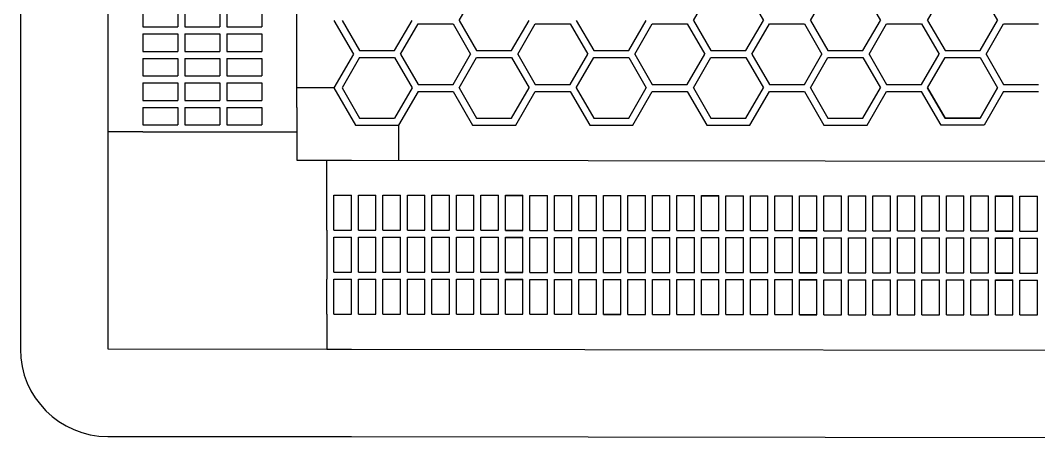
# Model space of a CAD drawing. Header units: millimetres. Extents: x 426 to 1302, y -791 to 304.
# Drawn here: x 426 to 1008, y -791 to -552 of the extents above; entities that cross this region are included whole.
import ezdxf

# ---------------------------------------------------------------- set-up
doc = ezdxf.new("R2010")
doc.units = ezdxf.units.MM
doc.layers.get('0').update_dxf_attribs({"linetype": 'CONTINUOUS', "lineweight": 25, "true_color": 0x000000})

msp = doc.modelspace()

# ---------------------------------------------------------------- linework, layer by layer
for p, q in [((427.6, 254.48), (426.44, -602.19)), ((477.6, 254.6), (476.44, -602.26)), ((584.44, -602.26), (585.45, 146.41)), ((677.22, -552.47), (687.22, -535.15)), ((677.22, -552.47), (687.22, -535.15)), ((677.22, -552.47), (687.22, -535.15)), ((811.08, -552.47), (821.08, -535.15)), ((811.08, -552.47), (821.08, -535.15)), ((811.08, -552.47), (821.08, -535.15)), ((841.08, -535.15), (851.08, -552.47)), ((841.08, -535.15), (851.08, -552.47)), ((841.08, -535.15), (851.08, -552.47)), ((878.01, -552.47), (888.01, -535.15)), ((878.01, -552.47), (888.01, -535.15)), ((878.01, -552.47), (888.01, -535.15)), ((878.01, -552.47), (888.01, -535.15)), ((878.01, -552.47), (888.01, -535.15)), ((878.01, -552.47), (888.01, -535.15)), ((908.01, -535.15), (918.01, -552.47)), ((908.01, -535.15), (918.01, -552.47)), ((908.01, -535.15), (918.01, -552.47)), ((908.01, -535.15), (918.01, -552.47)), ((908.01, -535.15), (918.01, -552.47)), ((908.01, -535.15), (918.01, -552.47)), ((944.93, -552.47), (954.93, -535.15)), ((944.93, -552.47), (954.93, -535.15)), ((944.93, -552.47), (954.93, -535.15)), ((974.93, -535.15), (984.93, -552.47)), ((974.93, -535.15), (984.93, -552.47)), ((974.93, -535.15), (984.93, -552.47)), ((496.52, -546.26), (496.52, -556.26)), ((496.52, -546.26), (496.52, -556.26)), ((516.52, -546.26), (516.52, -556.26)), ((516.52, -546.26), (516.52, -556.26)), ((520.52, -546.26), (520.52, -556.26)), ((520.52, -546.26), (520.52, -556.26)), ((540.52, -546.26), (540.52, -556.26)), ((540.52, -546.26), (540.52, -556.26)), ((544.52, -546.26), (544.52, -556.26)), ((544.52, -546.26), (544.52, -556.26)), ((564.52, -546.26), (564.52, -556.26)), ((564.52, -546.26), (564.52, -556.26)), ((605.67, -552.47), (616.83, -571.79)), ((605.67, -552.47), (616.83, -571.79)), ((605.67, -552.47), (616.83, -571.79)), ((610.29, -552.47), (620.29, -569.79)), ((610.29, -552.47), (620.29, -569.79)), ((610.29, -552.47), (620.29, -569.79)), ((640.29, -569.79), (650.29, -552.47)), ((640.29, -569.79), (650.29, -552.47)), ((640.29, -569.79), (650.29, -552.47)), ((677.22, -552.47), (687.22, -569.79)), ((677.22, -552.47), (687.22, -569.79)), ((677.22, -552.47), (687.22, -569.79)), ((707.22, -569.79), (717.22, -552.47)), ((707.22, -569.79), (717.22, -552.47)), ((707.22, -569.79), (717.22, -552.47)), ((744.15, -552.47), (754.15, -569.79)), ((744.15, -552.47), (754.15, -569.79)), ((744.15, -552.47), (754.15, -569.79)), ((774.15, -569.79), (784.15, -552.47)), ((774.15, -569.79), (784.15, -552.47)), ((774.15, -569.79), (784.15, -552.47)), ((811.08, -552.47), (821.08, -569.79)), ((811.08, -552.47), (821.08, -569.79)), ((811.08, -552.47), (821.08, -569.79)), ((841.08, -569.79), (851.08, -552.47)), ((841.08, -569.79), (851.08, -552.47)), ((841.08, -569.79), (851.08, -552.47)), ((878.01, -552.47), (888.01, -569.79)), ((878.01, -552.47), (888.01, -569.79)), ((878.01, -552.47), (888.01, -569.79)), ((878.01, -552.47), (888.01, -569.79)), ((878.01, -552.47), (888.01, -569.79)), ((878.01, -552.47), (888.01, -569.79)), ((878.01, -552.47), (888.01, -569.79)), ((878.01, -552.47), (888.01, -569.79)), ((878.01, -552.47), (888.01, -569.79)), ((908.01, -569.79), (918.01, -552.47)), ((908.01, -569.79), (918.01, -552.47)), ((908.01, -569.79), (918.01, -552.47)), ((908.01, -569.79), (918.01, -552.47)), ((908.01, -569.79), (918.01, -552.47)), ((908.01, -569.79), (918.01, -552.47)), ((908.01, -569.79), (918.01, -552.47)), ((908.01, -569.79), (918.01, -552.47)), ((908.01, -569.79), (918.01, -552.47)), ((944.93, -552.47), (954.93, -569.79)), ((944.93, -552.47), (954.93, -569.79)), ((944.93, -552.47), (954.93, -569.79)), ((974.93, -569.79), (984.93, -552.47)), ((974.93, -569.79), (984.93, -552.47)), ((974.93, -569.79), (984.93, -552.47)), ((496.52, -556.26), (516.52, -556.26)), ((496.52, -556.26), (516.52, -556.26)), ((520.52, -556.26), (540.52, -556.26)), ((520.52, -556.26), (540.52, -556.26)), ((544.52, -556.26), (564.52, -556.26)), ((544.52, -556.26), (564.52, -556.26)), ((643.76, -571.79), (653.76, -554.47)), ((643.76, -571.79), (653.76, -554.47)), ((643.76, -571.79), (653.76, -554.47)), ((653.76, -554.47), (673.76, -554.47)), ((653.76, -554.47), (673.76, -554.47)), ((653.76, -554.47), (673.76, -554.47)), ((673.76, -554.47), (683.76, -571.79)), ((673.76, -554.47), (683.76, -571.79)), ((673.76, -554.47), (683.76, -571.79)), ((710.68, -571.79), (720.68, -554.47)), ((710.68, -571.79), (720.68, -554.47)), ((710.68, -571.79), (720.68, -554.47)), ((720.68, -554.47), (740.68, -554.47)), ((720.68, -554.47), (740.68, -554.47)), ((720.68, -554.47), (740.68, -554.47)), ((740.68, -554.47), (750.68, -571.79)), ((740.68, -554.47), (750.68, -571.79)), ((740.68, -554.47), (750.68, -571.79)), ((777.61, -571.79), (787.61, -554.47)), ((777.61, -571.79), (787.61, -554.47)), ((777.61, -571.79), (787.61, -554.47)), ((787.61, -554.47), (807.61, -554.47)), ((787.61, -554.47), (807.61, -554.47)), ((787.61, -554.47), (807.61, -554.47)), ((807.61, -554.47), (817.61, -571.79)), ((807.61, -554.47), (817.61, -571.79)), ((807.61, -554.47), (817.61, -571.79)), ((844.54, -571.79), (854.54, -554.47)), ((844.54, -571.79), (854.54, -554.47)), ((844.54, -571.79), (854.54, -554.47)), ((854.54, -554.47), (874.54, -554.47)), ((854.54, -554.47), (874.54, -554.47)), ((854.54, -554.47), (874.54, -554.47)), ((874.54, -554.47), (884.54, -571.79)), ((874.54, -554.47), (884.54, -571.79)), ((874.54, -554.47), (884.54, -571.79)), ((911.47, -571.79), (921.47, -554.47)), ((911.47, -571.79), (921.47, -554.47)), ((911.47, -571.79), (921.47, -554.47)), ((911.47, -571.79), (921.47, -554.47)), ((911.47, -571.79), (921.47, -554.47)), ((911.47, -571.79), (921.47, -554.47)), ((921.47, -554.47), (941.47, -554.47)), ((921.47, -554.47), (941.47, -554.47)), ((921.47, -554.47), (941.47, -554.47)), ((921.47, -554.47), (941.47, -554.47)), ((921.47, -554.47), (941.47, -554.47)), ((921.47, -554.47), (941.47, -554.47)), ((941.47, -554.47), (951.47, -571.79)), ((941.47, -554.47), (951.47, -571.79)), ((941.47, -554.47), (951.47, -571.79)), ((941.47, -554.47), (951.47, -571.79)), ((941.47, -554.47), (951.47, -571.79)), ((941.47, -554.47), (951.47, -571.79)), ((978.4, -571.79), (988.4, -554.47)), ((978.4, -571.79), (988.4, -554.47)), ((978.4, -571.79), (988.4, -554.47)), ((988.4, -554.47), (1008.4, -554.47)), ((988.4, -554.47), (1008.4, -554.47)), ((988.4, -554.47), (1008.4, -554.47)), ((496.52, -560.26), (496.52, -570.26)), ((496.52, -560.26), (516.52, -560.26)), ((516.52, -560.26), (516.52, -570.26)), ((520.52, -560.26), (540.52, -560.26)), ((520.52, -560.26), (520.52, -570.26)), ((540.52, -560.26), (540.52, -570.26)), ((544.52, -560.26), (544.52, -570.26)), ((544.52, -560.26), (564.52, -560.26)), ((564.52, -560.26), (564.52, -570.26)), ((496.52, -570.26), (516.52, -570.26)), ((520.52, -570.26), (540.52, -570.26)), ((544.52, -570.26), (564.52, -570.26)), ((620.29, -569.79), (640.29, -569.79)), ((620.29, -569.79), (640.29, -569.79)), ((620.29, -569.79), (640.29, -569.79)), ((687.22, -569.79), (707.22, -569.79)), ((687.22, -569.79), (707.22, -569.79)), ((687.22, -569.79), (707.22, -569.79)), ((754.15, -569.79), (774.15, -569.79)), ((754.15, -569.79), (774.15, -569.79)), ((754.15, -569.79), (774.15, -569.79)), ((821.08, -569.79), (841.08, -569.79)), ((821.08, -569.79), (841.08, -569.79)), ((821.08, -569.79), (841.08, -569.79)), ((888.01, -569.79), (908.01, -569.79)), ((888.01, -569.79), (908.01, -569.79)), ((888.01, -569.79), (908.01, -569.79)), ((888.01, -569.79), (908.01, -569.79)), ((888.01, -569.79), (908.01, -569.79)), ((888.01, -569.79), (908.01, -569.79)), ((888.01, -569.79), (908.01, -569.79)), ((888.01, -569.79), (908.01, -569.79)), ((888.01, -569.79), (908.01, -569.79)), ((954.93, -569.79), (974.93, -569.79)), ((954.93, -569.79), (974.93, -569.79)), ((954.93, -569.79), (974.93, -569.79)), ((954.93, -569.79), (974.93, -569.79)), ((954.93, -569.79), (974.93, -569.79)), ((954.93, -569.79), (974.93, -569.79)), ((954.93, -569.79), (974.93, -569.79)), ((954.93, -569.79), (974.93, -569.79)), ((954.93, -569.79), (974.93, -569.79)), ((496.44, -574.26), (516.44, -574.26)), ((496.44, -574.26), (496.44, -584.26)), ((496.52, -574.26), (516.52, -574.26)), ((496.52, -574.26), (496.52, -584.26)), ((516.44, -574.26), (516.44, -584.26)), ((516.52, -574.26), (516.52, -584.26)), ((520.44, -574.26), (540.44, -574.26)), ((520.44, -574.26), (520.44, -584.26)), ((520.52, -574.26), (540.52, -574.26)), ((520.52, -574.26), (520.52, -584.26)), ((540.44, -574.26), (540.44, -584.26)), ((540.52, -574.26), (540.52, -584.26)), ((544.44, -574.26), (564.44, -574.26)), ((544.44, -574.26), (544.44, -584.26)), ((544.52, -574.26), (564.52, -574.26)), ((544.52, -574.26), (544.52, -584.26)), ((564.44, -574.26), (564.44, -584.26)), ((564.52, -574.26), (564.52, -584.26)), ((616.83, -571.79), (605.67, -591.11)), ((616.83, -571.79), (605.67, -591.11)), ((616.83, -571.79), (605.67, -591.11)), ((620.29, -573.79), (610.29, -591.11)), ((620.29, -573.79), (610.29, -591.11)), ((620.29, -573.79), (610.29, -591.11)), ((620.29, -573.79), (640.29, -573.79)), ((620.29, -573.79), (640.29, -573.79)), ((620.29, -573.79), (640.29, -573.79)), ((640.29, -573.79), (650.29, -591.11)), ((640.29, -573.79), (650.29, -591.11)), ((640.29, -573.79), (650.29, -591.11)), ((643.76, -571.79), (653.76, -589.11)), ((643.76, -571.79), (653.76, -589.11)), ((643.76, -571.79), (653.76, -589.11)), ((673.76, -589.11), (683.76, -571.79)), ((673.76, -589.11), (683.76, -571.79)), ((673.76, -589.11), (683.76, -571.79)), ((677.22, -591.11), (687.22, -573.79)), ((677.22, -591.11), (687.22, -573.79)), ((677.22, -591.11), (687.22, -573.79)), ((687.22, -573.79), (707.22, -573.79)), ((687.22, -573.79), (707.22, -573.79)), ((687.22, -573.79), (707.22, -573.79)), ((707.22, -573.79), (717.22, -591.11)), ((707.22, -573.79), (717.22, -591.11)), ((707.22, -573.79), (717.22, -591.11)), ((710.68, -571.79), (720.68, -589.11)), ((710.68, -571.79), (720.68, -589.11)), ((710.68, -571.79), (720.68, -589.11)), ((740.68, -589.11), (750.68, -571.79)), ((740.68, -589.11), (750.68, -571.79)), ((740.68, -589.11), (750.68, -571.79)), ((744.15, -591.11), (754.15, -573.79)), ((744.15, -591.11), (754.15, -573.79)), ((744.15, -591.11), (754.15, -573.79)), ((754.15, -573.79), (774.15, -573.79)), ((754.15, -573.79), (774.15, -573.79)), ((754.15, -573.79), (774.15, -573.79)), ((774.15, -573.79), (784.15, -591.11)), ((774.15, -573.79), (784.15, -591.11)), ((774.15, -573.79), (784.15, -591.11)), ((777.61, -571.79), (787.61, -589.11)), ((777.61, -571.79), (787.61, -589.11)), ((777.61, -571.79), (787.61, -589.11)), ((807.61, -589.11), (817.61, -571.79)), ((807.61, -589.11), (817.61, -571.79)), ((807.61, -589.11), (817.61, -571.79)), ((811.08, -591.11), (821.08, -573.79)), ((811.08, -591.11), (821.08, -573.79)), ((811.08, -591.11), (821.08, -573.79)), ((821.08, -573.79), (841.08, -573.79)), ((821.08, -573.79), (841.08, -573.79)), ((821.08, -573.79), (841.08, -573.79)), ((841.08, -573.79), (851.08, -591.11)), ((841.08, -573.79), (851.08, -591.11)), ((841.08, -573.79), (851.08, -591.11)), ((844.54, -571.79), (854.54, -589.11)), ((844.54, -571.79), (854.54, -589.11)), ((844.54, -571.79), (854.54, -589.11)), ((874.54, -589.11), (884.54, -571.79)), ((874.54, -589.11), (884.54, -571.79)), ((874.54, -589.11), (884.54, -571.79)), ((878.01, -591.11), (888.01, -573.79)), ((878.01, -591.11), (888.01, -573.79)), ((878.01, -591.11), (888.01, -573.79)), ((878.01, -591.11), (888.01, -573.79)), ((878.01, -591.11), (888.01, -573.79)), ((878.01, -591.11), (888.01, -573.79)), ((888.01, -573.79), (908.01, -573.79)), ((888.01, -573.79), (908.01, -573.79)), ((888.01, -573.79), (908.01, -573.79)), ((888.01, -573.79), (908.01, -573.79)), ((888.01, -573.79), (908.01, -573.79)), ((888.01, -573.79), (908.01, -573.79)), ((908.01, -573.79), (918.01, -591.11)), ((908.01, -573.79), (918.01, -591.11)), ((908.01, -573.79), (918.01, -591.11)), ((908.01, -573.79), (918.01, -591.11)), ((908.01, -573.79), (918.01, -591.11)), ((908.01, -573.79), (918.01, -591.11)), ((911.47, -571.79), (921.47, -589.11)), ((911.47, -571.79), (921.47, -589.11)), ((911.47, -571.79), (921.47, -589.11)), ((911.47, -571.79), (921.47, -589.11)), ((911.47, -571.79), (921.47, -589.11)), ((911.47, -571.79), (921.47, -589.11)), ((941.47, -589.11), (951.47, -571.79)), ((941.47, -589.11), (951.47, -571.79)), ((941.47, -589.11), (951.47, -571.79)), ((941.47, -589.11), (951.47, -571.79)), ((941.47, -589.11), (951.47, -571.79)), ((941.47, -589.11), (951.47, -571.79)), ((944.93, -591.11), (954.93, -573.79)), ((944.93, -591.11), (954.93, -573.79)), ((944.93, -591.11), (954.93, -573.79)), ((954.93, -573.79), (974.93, -573.79)), ((954.93, -573.79), (974.93, -573.79)), ((954.93, -573.79), (974.93, -573.79)), ((954.93, -573.79), (974.93, -573.79)), ((954.93, -573.79), (974.93, -573.79)), ((954.93, -573.79), (974.93, -573.79)), ((974.93, -573.79), (984.93, -591.11)), ((974.93, -573.79), (984.93, -591.11)), ((974.93, -573.79), (984.93, -591.11)), ((978.4, -571.79), (988.4, -589.11)), ((978.4, -571.79), (988.4, -589.11)), ((978.4, -571.79), (988.4, -589.11)), ((496.44, -584.26), (516.44, -584.26)), ((496.52, -584.26), (516.52, -584.26)), ((520.44, -584.26), (540.44, -584.26)), ((520.52, -584.26), (540.52, -584.26)), ((544.44, -584.26), (564.44, -584.26)), ((544.52, -584.26), (564.52, -584.26)), ((496.44, -588.26), (496.44, -598.26)), ((496.44, -588.26), (516.44, -588.26)), ((516.44, -588.26), (516.44, -598.26)), ((520.44, -588.26), (540.44, -588.26)), ((520.44, -588.26), (520.44, -598.26)), ((540.44, -588.26), (540.44, -598.26)), ((544.44, -588.26), (544.44, -598.26)), ((544.44, -588.26), (564.44, -588.26)), ((564.44, -588.26), (564.44, -598.26)), ((605.67, -591.11), (584.46, -591.11)), ((605.67, -591.11), (617.98, -612.44)), ((605.67, -591.11), (617.98, -612.44)), ((605.67, -591.11), (617.98, -612.44)), ((610.29, -591.11), (620.29, -608.44)), ((610.29, -591.11), (620.29, -608.44)), ((610.29, -591.11), (620.29, -608.44)), ((650.29, -591.11), (640.29, -608.44)), ((650.29, -591.11), (640.29, -608.44)), ((650.29, -591.11), (640.29, -608.44)), ((653.76, -593.11), (642.6, -612.44)), ((653.76, -593.11), (642.6, -612.44)), ((653.76, -593.11), (642.6, -612.44)), ((653.76, -589.11), (673.76, -589.11)), ((653.76, -589.11), (673.76, -589.11)), ((653.76, -589.11), (673.76, -589.11)), ((653.76, -593.11), (673.76, -593.11)), ((653.76, -593.11), (673.76, -593.11)), ((653.76, -593.11), (673.76, -593.11)), ((673.76, -593.11), (684.91, -612.44)), ((673.76, -593.11), (684.91, -612.44)), ((673.76, -593.11), (684.91, -612.44)), ((677.22, -591.11), (687.22, -608.44)), ((677.22, -591.11), (687.22, -608.44)), ((677.22, -591.11), (687.22, -608.44)), ((707.22, -608.44), (717.22, -591.11)), ((707.22, -608.44), (717.22, -591.11)), ((707.22, -608.44), (717.22, -591.11)), ((709.53, -612.44), (720.68, -593.11)), ((709.53, -612.44), (720.68, -593.11)), ((709.53, -612.44), (720.68, -593.11)), ((720.68, -589.11), (740.68, -589.11)), ((720.68, -589.11), (740.68, -589.11)), ((720.68, -589.11), (740.68, -589.11)), ((720.68, -593.11), (740.68, -593.11)), ((720.68, -593.11), (740.68, -593.11)), ((720.68, -593.11), (740.68, -593.11)), ((740.68, -593.11), (751.84, -612.44)), ((740.68, -593.11), (751.84, -612.44)), ((740.68, -593.11), (751.84, -612.44)), ((744.15, -591.11), (754.15, -608.44)), ((744.15, -591.11), (754.15, -608.44)), ((744.15, -591.11), (754.15, -608.44)), ((774.15, -608.44), (784.15, -591.11)), ((774.15, -608.44), (784.15, -591.11)), ((774.15, -608.44), (784.15, -591.11)), ((776.46, -612.44), (787.61, -593.11)), ((776.46, -612.44), (787.61, -593.11)), ((776.46, -612.44), (787.61, -593.11)), ((787.61, -589.11), (807.61, -589.11)), ((787.61, -589.11), (807.61, -589.11)), ((787.61, -589.11), (807.61, -589.11)), ((787.61, -593.11), (807.61, -593.11)), ((787.61, -593.11), (807.61, -593.11)), ((787.61, -593.11), (807.61, -593.11)), ((807.61, -593.11), (818.77, -612.44)), ((807.61, -593.11), (818.77, -612.44)), ((807.61, -593.11), (818.77, -612.44)), ((811.08, -591.11), (821.08, -608.44)), ((811.08, -591.11), (821.08, -608.44)), ((811.08, -591.11), (821.08, -608.44)), ((841.08, -608.44), (851.08, -591.11)), ((841.08, -608.44), (851.08, -591.11)), ((841.08, -608.44), (851.08, -591.11)), ((843.39, -612.44), (854.54, -593.11)), ((843.39, -612.44), (854.54, -593.11)), ((843.39, -612.44), (854.54, -593.11)), ((854.54, -589.11), (874.54, -589.11)), ((854.54, -589.11), (874.54, -589.11)), ((854.54, -589.11), (874.54, -589.11)), ((854.54, -589.11), (874.54, -589.11)), ((854.54, -589.11), (874.54, -589.11)), ((854.54, -589.11), (874.54, -589.11)), ((854.54, -589.11), (874.54, -589.11)), ((854.54, -589.11), (874.54, -589.11)), ((854.54, -589.11), (874.54, -589.11)), ((854.54, -593.11), (874.54, -593.11)), ((854.54, -593.11), (874.54, -593.11)), ((854.54, -593.11), (874.54, -593.11)), ((874.54, -593.11), (885.7, -612.44)), ((874.54, -593.11), (885.7, -612.44)), ((874.54, -593.11), (885.7, -612.44)), ((878.01, -591.11), (888.01, -608.44)), ((878.01, -591.11), (888.01, -608.44)), ((878.01, -591.11), (888.01, -608.44)), ((878.01, -591.11), (888.01, -608.44)), ((878.01, -591.11), (888.01, -608.44)), ((878.01, -591.11), (888.01, -608.44)), ((908.01, -608.44), (918.01, -591.11)), ((908.01, -608.44), (918.01, -591.11)), ((908.01, -608.44), (918.01, -591.11)), ((908.01, -608.44), (918.01, -591.11)), ((908.01, -608.44), (918.01, -591.11)), ((908.01, -608.44), (918.01, -591.11)), ((910.31, -612.44), (921.47, -593.11)), ((910.31, -612.44), (921.47, -593.11)), ((910.31, -612.44), (921.47, -593.11)), ((921.47, -589.11), (941.47, -589.11)), ((921.47, -589.11), (941.47, -589.11)), ((921.47, -589.11), (941.47, -589.11)), ((921.47, -589.11), (941.47, -589.11)), ((921.47, -589.11), (941.47, -589.11)), ((921.47, -589.11), (941.47, -589.11)), ((921.47, -593.11), (941.47, -593.11)), ((921.47, -593.11), (941.47, -593.11)), ((921.47, -593.11), (941.47, -593.11)), ((952.62, -612.44), (941.47, -593.11)), ((952.62, -612.44), (941.47, -593.11)), ((952.62, -612.44), (941.47, -593.11)), ((944.93, -591.11), (954.93, -608.44)), ((954.93, -608.44), (944.93, -591.11)), ((944.93, -591.11), (954.93, -608.44)), ((954.93, -608.44), (944.93, -591.11)), ((944.93, -591.11), (954.93, -608.44)), ((954.93, -608.44), (944.93, -591.11)), ((984.93, -591.11), (974.93, -608.44)), ((974.93, -608.44), (984.93, -591.11)), ((984.93, -591.11), (974.93, -608.44)), ((974.93, -608.44), (984.93, -591.11)), ((984.93, -591.11), (974.93, -608.44)), ((974.93, -608.44), (984.93, -591.11)), ((988.4, -593.11), (977.24, -612.44)), ((988.4, -593.11), (977.24, -612.44)), ((988.4, -593.11), (977.24, -612.44)), ((988.4, -589.11), (1008.4, -589.11)), ((988.4, -589.11), (1008.4, -589.11)), ((988.4, -589.11), (1008.4, -589.11)), ((988.4, -593.11), (1008.4, -593.11)), ((988.4, -593.11), (1008.4, -593.11)), ((988.4, -593.11), (1008.4, -593.11)), ((496.44, -598.26), (516.44, -598.26)), ((520.44, -598.26), (540.44, -598.26)), ((544.44, -598.26), (564.44, -598.26)), ((426.44, -602.26), (426.44, -740.43)), ((476.44, -602.26), (476.44, -740.25)), ((496.44, -602.26), (516.44, -602.26)), ((496.44, -602.26), (496.44, -612.26)), ((496.44, -602.26), (516.44, -602.26)), ((496.44, -602.26), (496.44, -612.26)), ((516.44, -602.26), (516.44, -612.26)), ((516.44, -602.26), (516.44, -612.26)), ((520.44, -602.26), (540.44, -602.26)), ((520.44, -602.26), (520.44, -612.26)), ((520.44, -602.26), (540.44, -602.26)), ((520.44, -602.26), (520.44, -612.26)), ((540.44, -602.26), (540.44, -612.26)), ((540.44, -602.26), (540.44, -612.26)), ((544.44, -602.26), (564.44, -602.26)), ((544.44, -602.26), (544.44, -612.26)), ((544.44, -602.26), (564.44, -602.26)), ((544.44, -602.26), (544.44, -612.26)), ((564.44, -602.26), (564.44, -612.26)), ((564.44, -602.26), (564.44, -612.26)), ((584.44, -602.26), (584.44, -632.43)), ((620.29, -608.44), (640.29, -608.44)), ((620.29, -608.44), (640.29, -608.44)), ((620.29, -608.44), (640.29, -608.44)), ((687.22, -608.44), (707.22, -608.44)), ((687.22, -608.44), (707.22, -608.44)), ((687.22, -608.44), (707.22, -608.44)), ((754.15, -608.44), (774.15, -608.44)), ((754.15, -608.44), (774.15, -608.44)), ((754.15, -608.44), (774.15, -608.44)), ((821.08, -608.44), (841.08, -608.44)), ((821.08, -608.44), (841.08, -608.44)), ((821.08, -608.44), (841.08, -608.44)), ((888.01, -608.44), (908.01, -608.44)), ((888.01, -608.44), (908.01, -608.44)), ((888.01, -608.44), (908.01, -608.44)), ((888.01, -608.44), (908.01, -608.44)), ((888.01, -608.44), (908.01, -608.44)), ((888.01, -608.44), (908.01, -608.44)), ((974.93, -608.44), (954.93, -608.44)), ((954.93, -608.44), (974.93, -608.44)), ((974.93, -608.44), (954.93, -608.44)), ((954.93, -608.44), (974.93, -608.44)), ((974.93, -608.44), (954.93, -608.44)), ((954.93, -608.44), (974.93, -608.44)), ((496.44, -616.26), (476.44, -616.26)), ((496.44, -612.26), (516.44, -612.26)), ((496.44, -612.26), (516.44, -612.26)), ((496.44, -616.26), (516.44, -616.26)), ((516.44, -616.26), (544.44, -616.26)), ((520.44, -612.26), (540.44, -612.26)), ((520.44, -612.26), (540.44, -612.26)), ((544.44, -612.26), (564.44, -612.26)), ((544.44, -612.26), (564.44, -612.26)), ((544.44, -616.26), (564.44, -616.26)), ((564.44, -616.26), (584.44, -616.26)), ((617.98, -612.44), (642.6, -612.44)), ((617.98, -612.44), (642.6, -612.44)), ((617.98, -612.44), (642.6, -612.44)), ((642.6, -612.44), (642.6, -632.47)), ((684.91, -612.44), (709.53, -612.44)), ((684.91, -612.44), (709.53, -612.44)), ((684.91, -612.44), (709.53, -612.44)), ((751.84, -612.44), (776.46, -612.44)), ((751.84, -612.44), (776.46, -612.44)), ((751.84, -612.44), (776.46, -612.44)), ((818.77, -612.44), (843.39, -612.44)), ((818.77, -612.44), (843.39, -612.44)), ((818.77, -612.44), (843.39, -612.44)), ((885.7, -612.44), (910.31, -612.44)), ((885.7, -612.44), (910.31, -612.44)), ((885.7, -612.44), (910.31, -612.44)), ((977.24, -612.44), (952.62, -612.44)), ((977.24, -612.44), (952.62, -612.44)), ((977.24, -612.44), (952.62, -612.44)), ((584.44, -632.43), (615.67, -632.43)), ((601.67, -652.43), (601.67, -632.43)), ((615.67, -632.43), (1142.44, -633.15)), ((601.67, -672.43), (601.67, -652.43)), ((605.67, -652.43), (615.67, -652.43)), ((605.67, -672.43), (605.67, -652.43)), ((615.67, -672.43), (615.67, -652.43)), ((619.67, -672.43), (619.67, -652.43)), ((619.67, -652.43), (629.67, -652.43)), ((619.67, -672.43), (619.67, -652.43)), ((619.67, -652.43), (629.67, -652.43)), ((629.67, -672.43), (629.67, -652.43)), ((629.67, -672.43), (629.67, -652.43)), ((633.67, -652.43), (643.67, -652.43)), ((633.67, -672.43), (633.67, -652.43)), ((643.67, -672.43), (643.67, -652.43)), ((647.67, -672.43), (647.67, -652.43)), ((647.67, -652.43), (657.67, -652.43)), ((647.67, -672.51), (647.67, -652.51)), ((647.67, -652.51), (657.67, -652.51)), ((657.67, -672.43), (657.67, -652.43)), ((657.67, -672.51), (657.67, -652.51)), ((661.67, -652.51), (671.67, -652.51)), ((661.67, -672.51), (661.67, -652.51)), ((671.67, -672.51), (671.67, -652.51)), ((675.67, -672.51), (675.67, -652.51)), ((675.67, -652.51), (685.67, -652.51)), ((675.67, -672.51), (675.67, -652.51)), ((675.67, -652.51), (685.67, -652.51)), ((685.67, -672.51), (685.67, -652.51)), ((685.67, -672.51), (685.67, -652.51)), ((689.67, -652.51), (699.67, -652.51)), ((689.67, -672.51), (689.67, -652.51)), ((699.67, -672.51), (699.67, -652.51)), ((703.67, -672.51), (703.67, -652.51)), ((703.67, -652.51), (713.67, -652.51)), ((703.67, -672.58), (703.67, -652.58)), ((703.67, -652.58), (713.67, -652.58)), ((713.67, -672.51), (713.67, -652.51)), ((713.67, -672.58), (713.67, -652.58)), ((717.67, -652.58), (727.67, -652.58)), ((717.67, -672.58), (717.67, -652.58)), ((727.67, -672.58), (727.67, -652.58)), ((731.67, -672.58), (731.67, -652.58)), ((731.67, -652.58), (741.67, -652.58)), ((731.67, -672.58), (731.67, -652.58)), ((731.67, -652.58), (741.67, -652.58)), ((741.67, -672.58), (741.67, -652.58)), ((741.67, -672.58), (741.67, -652.58)), ((745.67, -652.58), (755.67, -652.58)), ((745.67, -672.58), (745.67, -652.58)), ((755.67, -672.58), (755.67, -652.58)), ((759.67, -672.58), (759.67, -652.58)), ((759.67, -652.58), (769.67, -652.58)), ((759.67, -672.66), (759.67, -652.66)), ((759.67, -652.66), (769.67, -652.66)), ((769.67, -672.58), (769.67, -652.58)), ((769.67, -672.66), (769.67, -652.66)), ((773.67, -652.66), (783.67, -652.66)), ((773.67, -672.66), (773.67, -652.66)), ((783.67, -672.66), (783.67, -652.66)), ((787.67, -672.66), (787.67, -652.66)), ((787.67, -652.66), (797.67, -652.66)), ((787.67, -672.66), (787.67, -652.66)), ((787.67, -652.66), (797.67, -652.66)), ((797.67, -672.66), (797.67, -652.66)), ((797.67, -672.66), (797.67, -652.66)), ((801.67, -652.66), (811.67, -652.66)), ((801.67, -672.66), (801.67, -652.66)), ((811.67, -672.66), (811.67, -652.66)), ((815.67, -672.66), (815.67, -652.66)), ((815.67, -652.66), (825.67, -652.66)), ((815.67, -672.73), (815.67, -652.73)), ((815.67, -652.73), (825.67, -652.73)), ((825.67, -672.66), (825.67, -652.66)), ((825.67, -672.73), (825.67, -652.73)), ((829.67, -652.73), (839.67, -652.73)), ((829.67, -672.73), (829.67, -652.73)), ((839.67, -672.73), (839.67, -652.73)), ((843.67, -672.73), (843.67, -652.73)), ((843.67, -652.73), (853.67, -652.73)), ((843.67, -672.73), (843.67, -652.73)), ((843.67, -652.73), (853.67, -652.73)), ((853.67, -672.73), (853.67, -652.73)), ((853.67, -672.73), (853.67, -652.73)), ((857.67, -652.73), (867.67, -652.73)), ((857.67, -672.73), (857.67, -652.73)), ((867.67, -672.73), (867.67, -652.73)), ((871.67, -672.73), (871.67, -652.73)), ((871.67, -652.73), (881.67, -652.73)), ((871.67, -672.81), (871.67, -652.81)), ((871.67, -652.81), (881.67, -652.81)), ((881.67, -672.73), (881.67, -652.73)), ((881.67, -672.81), (881.67, -652.81)), ((885.67, -652.81), (895.67, -652.81)), ((885.67, -672.81), (885.67, -652.81)), ((895.67, -672.81), (895.67, -652.81)), ((899.67, -672.81), (899.67, -652.81)), ((899.67, -652.81), (909.67, -652.81)), ((899.67, -672.81), (899.67, -652.81)), ((899.67, -652.81), (909.67, -652.81)), ((909.67, -672.81), (909.67, -652.81)), ((909.67, -672.81), (909.67, -652.81)), ((913.67, -652.81), (923.67, -652.81)), ((913.67, -672.81), (913.67, -652.81)), ((923.67, -672.81), (923.67, -652.81)), ((927.67, -672.81), (927.67, -652.81)), ((927.67, -652.81), (937.67, -652.81)), ((927.67, -672.88), (927.67, -652.88)), ((927.67, -652.88), (937.67, -652.88)), ((937.67, -672.81), (937.67, -652.81)), ((937.67, -672.88), (937.67, -652.88)), ((941.67, -652.88), (951.67, -652.88)), ((941.67, -672.88), (941.67, -652.88)), ((951.67, -672.88), (951.67, -652.88)), ((955.67, -672.88), (955.67, -652.88)), ((955.67, -652.88), (965.67, -652.88)), ((955.67, -672.88), (955.67, -652.88)), ((955.67, -652.88), (965.67, -652.88)), ((965.67, -672.88), (965.67, -652.88)), ((965.67, -672.88), (965.67, -652.88)), ((969.67, -652.88), (979.67, -652.88)), ((969.67, -672.88), (969.67, -652.88)), ((979.67, -672.88), (979.67, -652.88)), ((983.67, -672.88), (983.67, -652.88)), ((983.67, -652.88), (993.67, -652.88)), ((983.67, -672.96), (983.67, -652.96)), ((983.67, -652.96), (993.67, -652.96)), ((993.67, -672.88), (993.67, -652.88)), ((993.67, -672.96), (993.67, -652.96)), ((997.67, -652.96), (1007.67, -652.96)), ((997.67, -672.96), (997.67, -652.96)), ((1007.67, -672.96), (1007.67, -652.96)), ((601.67, -672.43), (601.67, -700.43)), ((605.67, -672.43), (615.67, -672.43)), ((619.67, -672.43), (629.67, -672.43)), ((619.67, -672.43), (629.67, -672.43)), ((633.67, -672.43), (643.67, -672.43)), ((647.67, -672.43), (657.67, -672.43)), ((647.67, -672.51), (657.67, -672.51)), ((661.67, -672.51), (671.67, -672.51)), ((675.67, -672.51), (685.67, -672.51)), ((675.67, -672.51), (685.67, -672.51)), ((689.67, -672.51), (699.67, -672.51)), ((703.67, -672.51), (713.67, -672.51)), ((703.67, -672.58), (713.67, -672.58)), ((717.67, -672.58), (727.67, -672.58)), ((731.67, -672.58), (741.67, -672.58)), ((731.67, -672.58), (741.67, -672.58)), ((745.67, -672.58), (755.67, -672.58)), ((759.67, -672.58), (769.67, -672.58)), ((759.67, -672.66), (769.67, -672.66)), ((773.67, -672.66), (783.67, -672.66)), ((787.67, -672.66), (797.67, -672.66)), ((787.67, -672.66), (797.67, -672.66)), ((801.67, -672.66), (811.67, -672.66)), ((815.67, -672.66), (825.67, -672.66)), ((815.67, -672.73), (825.67, -672.73)), ((829.67, -672.73), (839.67, -672.73)), ((843.67, -672.73), (853.67, -672.73)), ((843.67, -672.73), (853.67, -672.73)), ((857.67, -672.73), (867.67, -672.73)), ((871.67, -672.73), (881.67, -672.73)), ((871.67, -672.81), (881.67, -672.81)), ((885.67, -672.81), (895.67, -672.81)), ((899.67, -672.81), (909.67, -672.81)), ((899.67, -672.81), (909.67, -672.81)), ((913.67, -672.81), (923.67, -672.81)), ((927.67, -672.81), (937.67, -672.81)), ((927.67, -672.88), (937.67, -672.88)), ((941.67, -672.88), (951.67, -672.88)), ((955.67, -672.88), (965.67, -672.88)), ((955.67, -672.88), (965.67, -672.88)), ((969.67, -672.88), (979.67, -672.88)), ((983.67, -672.88), (993.67, -672.88)), ((983.67, -672.96), (993.67, -672.96)), ((997.67, -672.96), (1007.67, -672.96)), ((605.67, -696.43), (605.67, -676.43)), ((605.67, -676.43), (615.67, -676.43)), ((615.67, -696.43), (615.67, -676.43)), ((619.67, -696.43), (619.67, -676.43)), ((619.67, -676.43), (629.67, -676.43)), ((619.67, -696.43), (619.67, -676.43)), ((619.67, -676.43), (629.67, -676.43)), ((629.67, -696.43), (629.67, -676.43)), ((629.67, -696.43), (629.67, -676.43)), ((633.67, -696.43), (633.67, -676.43)), ((633.67, -676.43), (643.67, -676.43)), ((643.67, -696.43), (643.67, -676.43)), ((647.67, -696.43), (647.67, -676.43)), ((647.67, -676.43), (657.67, -676.43)), ((647.67, -696.51), (647.67, -676.51)), ((647.67, -676.51), (657.67, -676.51)), ((657.67, -696.43), (657.67, -676.43)), ((657.67, -696.51), (657.67, -676.51)), ((661.67, -696.51), (661.67, -676.51)), ((661.67, -676.51), (671.67, -676.51)), ((671.67, -696.51), (671.67, -676.51)), ((675.67, -696.51), (675.67, -676.51)), ((675.67, -676.51), (685.67, -676.51)), ((675.67, -696.51), (675.67, -676.51)), ((675.67, -676.51), (685.67, -676.51)), ((685.67, -696.51), (685.67, -676.51)), ((685.67, -696.51), (685.67, -676.51)), ((689.67, -696.51), (689.67, -676.51)), ((689.67, -676.51), (699.67, -676.51)), ((699.67, -696.51), (699.67, -676.51)), ((703.67, -696.51), (703.67, -676.51)), ((703.67, -676.51), (713.67, -676.51)), ((703.67, -696.58), (703.67, -676.58)), ((703.67, -676.58), (713.67, -676.58)), ((713.67, -696.51), (713.67, -676.51)), ((713.67, -696.58), (713.67, -676.58)), ((717.67, -696.58), (717.67, -676.58)), ((717.67, -676.58), (727.67, -676.58)), ((727.67, -696.58), (727.67, -676.58)), ((731.67, -696.58), (731.67, -676.58)), ((731.67, -676.58), (741.67, -676.58)), ((731.67, -696.58), (731.67, -676.58)), ((731.67, -676.58), (741.67, -676.58)), ((741.67, -696.58), (741.67, -676.58)), ((741.67, -696.58), (741.67, -676.58)), ((745.67, -696.58), (745.67, -676.58)), ((745.67, -676.58), (755.67, -676.58)), ((755.67, -696.58), (755.67, -676.58)), ((759.67, -696.58), (759.67, -676.58)), ((759.67, -676.58), (769.67, -676.58)), ((759.67, -696.66), (759.67, -676.66)), ((759.67, -676.66), (769.67, -676.66)), ((769.67, -696.58), (769.67, -676.58)), ((769.67, -696.66), (769.67, -676.66)), ((773.67, -696.66), (773.67, -676.66)), ((773.67, -676.66), (783.67, -676.66)), ((783.67, -696.66), (783.67, -676.66)), ((787.67, -696.66), (787.67, -676.66)), ((787.67, -676.66), (797.67, -676.66)), ((787.67, -696.66), (787.67, -676.66)), ((787.67, -676.66), (797.67, -676.66)), ((797.67, -696.66), (797.67, -676.66)), ((797.67, -696.66), (797.67, -676.66)), ((801.67, -696.66), (801.67, -676.66)), ((801.67, -676.66), (811.67, -676.66)), ((811.67, -696.66), (811.67, -676.66)), ((815.67, -696.66), (815.67, -676.66)), ((815.67, -676.66), (825.67, -676.66)), ((815.67, -696.73), (815.67, -676.73)), ((815.67, -676.73), (825.67, -676.73)), ((825.67, -696.66), (825.67, -676.66)), ((825.67, -696.73), (825.67, -676.73)), ((829.67, -696.73), (829.67, -676.73)), ((829.67, -676.73), (839.67, -676.73)), ((839.67, -696.73), (839.67, -676.73)), ((843.67, -696.73), (843.67, -676.73)), ((843.67, -676.73), (853.67, -676.73)), ((843.67, -696.73), (843.67, -676.73)), ((843.67, -676.73), (853.67, -676.73)), ((853.67, -696.73), (853.67, -676.73)), ((853.67, -696.73), (853.67, -676.73)), ((857.67, -696.73), (857.67, -676.73)), ((857.67, -676.73), (867.67, -676.73)), ((867.67, -696.73), (867.67, -676.73)), ((871.67, -696.73), (871.67, -676.73)), ((871.67, -676.73), (881.67, -676.73)), ((871.67, -696.81), (871.67, -676.81)), ((871.67, -676.81), (881.67, -676.81)), ((881.67, -696.73), (881.67, -676.73)), ((881.67, -696.81), (881.67, -676.81)), ((885.67, -696.81), (885.67, -676.81)), ((885.67, -676.81), (895.67, -676.81)), ((895.67, -696.81), (895.67, -676.81)), ((899.67, -696.81), (899.67, -676.81)), ((899.67, -676.81), (909.67, -676.81)), ((899.67, -696.81), (899.67, -676.81)), ((899.67, -676.81), (909.67, -676.81)), ((909.67, -696.81), (909.67, -676.81)), ((909.67, -696.81), (909.67, -676.81)), ((913.67, -696.81), (913.67, -676.81)), ((913.67, -676.81), (923.67, -676.81)), ((923.67, -696.81), (923.67, -676.81)), ((927.67, -696.81), (927.67, -676.81)), ((927.67, -676.81), (937.67, -676.81)), ((927.67, -696.88), (927.67, -676.88)), ((927.67, -676.88), (937.67, -676.88)), ((937.67, -696.81), (937.67, -676.81)), ((937.67, -696.88), (937.67, -676.88)), ((941.67, -696.88), (941.67, -676.88)), ((941.67, -676.88), (951.67, -676.88)), ((951.67, -696.88), (951.67, -676.88)), ((955.67, -696.88), (955.67, -676.88)), ((955.67, -676.88), (965.67, -676.88)), ((955.67, -696.88), (955.67, -676.88)), ((955.67, -676.88), (965.67, -676.88)), ((965.67, -696.88), (965.67, -676.88)), ((965.67, -696.88), (965.67, -676.88)), ((969.67, -696.88), (969.67, -676.88)), ((969.67, -676.88), (979.67, -676.88)), ((979.67, -696.88), (979.67, -676.88)), ((983.67, -696.88), (983.67, -676.88)), ((983.67, -676.88), (993.67, -676.88)), ((983.67, -696.96), (983.67, -676.96)), ((983.67, -676.96), (993.67, -676.96)), ((993.67, -696.88), (993.67, -676.88)), ((993.67, -696.96), (993.67, -676.96)), ((997.67, -696.96), (997.67, -676.96)), ((997.67, -676.96), (1007.67, -676.96)), ((1007.67, -696.96), (1007.67, -676.96)), ((605.67, -696.43), (615.67, -696.43)), ((619.67, -696.43), (629.67, -696.43)), ((619.67, -696.43), (629.67, -696.43)), ((633.67, -696.43), (643.67, -696.43)), ((647.67, -696.43), (657.67, -696.43)), ((647.67, -696.51), (657.67, -696.51)), ((661.67, -696.51), (671.67, -696.51)), ((675.67, -696.51), (685.67, -696.51)), ((675.67, -696.51), (685.67, -696.51)), ((689.67, -696.51), (699.67, -696.51)), ((703.67, -696.51), (713.67, -696.51)), ((703.67, -696.58), (713.67, -696.58)), ((717.67, -696.58), (727.67, -696.58)), ((731.67, -696.58), (741.67, -696.58)), ((731.67, -696.58), (741.67, -696.58)), ((745.67, -696.58), (755.67, -696.58)), ((759.67, -696.58), (769.67, -696.58)), ((759.67, -696.66), (769.67, -696.66)), ((773.67, -696.66), (783.67, -696.66)), ((787.67, -696.66), (797.67, -696.66)), ((787.67, -696.66), (797.67, -696.66)), ((801.67, -696.66), (811.67, -696.66)), ((815.67, -696.66), (825.67, -696.66)), ((815.67, -696.73), (825.67, -696.73)), ((829.67, -696.73), (839.67, -696.73)), ((843.67, -696.73), (853.67, -696.73)), ((843.67, -696.73), (853.67, -696.73)), ((857.67, -696.73), (867.67, -696.73)), ((871.67, -696.73), (881.67, -696.73)), ((871.67, -696.81), (881.67, -696.81)), ((885.67, -696.81), (895.67, -696.81)), ((899.67, -696.81), (909.67, -696.81)), ((899.67, -696.81), (909.67, -696.81)), ((913.67, -696.81), (923.67, -696.81)), ((927.67, -696.81), (937.67, -696.81)), ((927.67, -696.88), (937.67, -696.88)), ((941.67, -696.88), (951.67, -696.88)), ((955.67, -696.88), (965.67, -696.88)), ((955.67, -696.88), (965.67, -696.88)), ((969.67, -696.88), (979.67, -696.88)), ((983.67, -696.88), (993.67, -696.88)), ((983.67, -696.96), (993.67, -696.96)), ((997.67, -696.96), (1007.67, -696.96)), ((601.67, -720.43), (601.67, -700.43)), ((605.67, -700.43), (615.67, -700.43)), ((605.67, -720.43), (605.67, -700.43)), ((615.67, -720.43), (615.67, -700.43)), ((619.67, -720.43), (619.67, -700.43)), ((619.67, -700.43), (629.67, -700.43)), ((619.67, -720.43), (619.67, -700.43)), ((619.67, -700.43), (629.67, -700.43)), ((629.67, -720.43), (629.67, -700.43)), ((629.67, -720.43), (629.67, -700.43)), ((633.67, -700.43), (643.67, -700.43)), ((633.67, -720.43), (633.67, -700.43)), ((643.67, -720.43), (643.67, -700.43)), ((647.67, -720.43), (647.67, -700.43)), ((647.67, -700.43), (657.67, -700.43)), ((647.67, -720.51), (647.67, -700.51)), ((647.67, -700.51), (657.67, -700.51)), ((657.67, -720.43), (657.67, -700.43)), ((657.67, -720.51), (657.67, -700.51)), ((661.67, -700.51), (671.67, -700.51)), ((661.67, -720.51), (661.67, -700.51)), ((671.67, -720.51), (671.67, -700.51)), ((675.67, -720.51), (675.67, -700.51)), ((675.67, -700.51), (685.67, -700.51)), ((675.67, -720.51), (675.67, -700.51)), ((675.67, -700.51), (685.67, -700.51)), ((685.67, -720.51), (685.67, -700.51)), ((685.67, -720.51), (685.67, -700.51)), ((689.67, -700.51), (699.67, -700.51)), ((689.67, -720.51), (689.67, -700.51)), ((699.67, -720.51), (699.67, -700.51)), ((703.67, -720.51), (703.67, -700.51)), ((703.67, -700.51), (713.67, -700.51)), ((703.67, -720.58), (703.67, -700.58)), ((703.67, -700.58), (713.67, -700.58)), ((713.67, -720.51), (713.67, -700.51)), ((713.67, -720.58), (713.67, -700.58)), ((717.67, -700.58), (727.67, -700.58)), ((717.67, -720.58), (717.67, -700.58)), ((727.67, -720.58), (727.67, -700.58)), ((731.67, -720.58), (731.67, -700.58)), ((731.67, -700.58), (741.67, -700.58)), ((731.67, -720.58), (731.67, -700.58)), ((731.67, -700.58), (741.67, -700.58)), ((741.67, -720.58), (741.67, -700.58)), ((741.67, -720.58), (741.67, -700.58)), ((745.67, -700.58), (755.67, -700.58)), ((745.67, -720.58), (745.67, -700.58)), ((755.67, -720.58), (755.67, -700.58)), ((759.67, -720.58), (759.67, -700.58)), ((759.67, -700.58), (769.67, -700.58)), ((759.67, -720.66), (759.67, -700.66)), ((759.67, -700.66), (769.67, -700.66)), ((769.67, -720.58), (769.67, -700.58)), ((769.67, -720.66), (769.67, -700.66)), ((773.67, -700.66), (783.67, -700.66)), ((773.67, -720.66), (773.67, -700.66)), ((783.67, -720.66), (783.67, -700.66)), ((787.67, -720.66), (787.67, -700.66)), ((787.67, -700.66), (797.67, -700.66)), ((787.67, -720.66), (787.67, -700.66)), ((787.67, -700.66), (797.67, -700.66)), ((797.67, -720.66), (797.67, -700.66)), ((797.67, -720.66), (797.67, -700.66)), ((801.67, -700.66), (811.67, -700.66)), ((801.67, -720.66), (801.67, -700.66)), ((811.67, -720.66), (811.67, -700.66)), ((815.67, -720.66), (815.67, -700.66)), ((815.67, -700.66), (825.67, -700.66)), ((815.67, -720.73), (815.67, -700.73)), ((815.67, -700.73), (825.67, -700.73)), ((825.67, -720.66), (825.67, -700.66)), ((825.67, -720.73), (825.67, -700.73)), ((829.67, -700.73), (839.67, -700.73)), ((829.67, -720.73), (829.67, -700.73)), ((839.67, -720.73), (839.67, -700.73)), ((843.67, -720.73), (843.67, -700.73)), ((843.67, -700.73), (853.67, -700.73)), ((843.67, -720.73), (843.67, -700.73)), ((843.67, -700.73), (853.67, -700.73)), ((853.67, -720.73), (853.67, -700.73)), ((853.67, -720.73), (853.67, -700.73)), ((857.67, -700.73), (867.67, -700.73)), ((857.67, -720.73), (857.67, -700.73)), ((867.67, -720.73), (867.67, -700.73)), ((871.67, -720.73), (871.67, -700.73)), ((871.67, -700.73), (881.67, -700.73)), ((871.67, -720.81), (871.67, -700.81)), ((871.67, -700.81), (881.67, -700.81)), ((881.67, -720.73), (881.67, -700.73)), ((881.67, -720.81), (881.67, -700.81)), ((885.67, -700.81), (895.67, -700.81)), ((885.67, -720.81), (885.67, -700.81)), ((895.67, -720.81), (895.67, -700.81)), ((899.67, -720.81), (899.67, -700.81)), ((899.67, -700.81), (909.67, -700.81)), ((899.67, -720.81), (899.67, -700.81)), ((899.67, -700.81), (909.67, -700.81)), ((909.67, -720.81), (909.67, -700.81)), ((909.67, -720.81), (909.67, -700.81)), ((913.67, -700.81), (923.67, -700.81)), ((913.67, -720.81), (913.67, -700.81)), ((923.67, -720.81), (923.67, -700.81)), ((927.67, -720.81), (927.67, -700.81)), ((927.67, -700.81), (937.67, -700.81)), ((927.67, -720.88), (927.67, -700.88)), ((927.67, -700.88), (937.67, -700.88)), ((937.67, -720.81), (937.67, -700.81)), ((937.67, -720.88), (937.67, -700.88)), ((941.67, -700.88), (951.67, -700.88)), ((941.67, -720.88), (941.67, -700.88)), ((951.67, -720.88), (951.67, -700.88)), ((955.67, -720.88), (955.67, -700.88)), ((955.67, -700.88), (965.67, -700.88)), ((955.67, -720.88), (955.67, -700.88)), ((955.67, -700.88), (965.67, -700.88)), ((965.67, -720.88), (965.67, -700.88)), ((965.67, -720.88), (965.67, -700.88)), ((969.67, -700.88), (979.67, -700.88)), ((969.67, -720.88), (969.67, -700.88)), ((979.67, -720.88), (979.67, -700.88)), ((983.67, -720.88), (983.67, -700.88)), ((983.67, -700.88), (993.67, -700.88)), ((983.67, -720.96), (983.67, -700.96)), ((983.67, -700.96), (993.67, -700.96)), ((993.67, -720.88), (993.67, -700.88)), ((993.67, -720.96), (993.67, -700.96)), ((997.67, -700.96), (1007.67, -700.96)), ((997.67, -720.96), (997.67, -700.96)), ((1007.67, -720.96), (1007.67, -700.96)), ((601.67, -720.43), (601.67, -740.43)), ((605.67, -720.43), (615.67, -720.43)), ((619.67, -720.43), (629.67, -720.43)), ((619.67, -720.43), (629.67, -720.43)), ((633.67, -720.43), (643.67, -720.43)), ((647.67, -720.43), (657.67, -720.43)), ((647.67, -720.51), (657.67, -720.51)), ((661.67, -720.51), (671.67, -720.51)), ((675.67, -720.51), (685.67, -720.51)), ((675.67, -720.51), (685.67, -720.51)), ((689.67, -720.51), (699.67, -720.51)), ((703.67, -720.51), (713.67, -720.51)), ((703.67, -720.58), (713.67, -720.58)), ((717.67, -720.58), (727.67, -720.58)), ((731.67, -720.58), (741.67, -720.58)), ((731.67, -720.58), (741.67, -720.58)), ((745.67, -720.58), (755.67, -720.58)), ((759.67, -720.58), (769.67, -720.58)), ((759.67, -720.66), (769.67, -720.66)), ((773.67, -720.66), (783.67, -720.66)), ((787.67, -720.66), (797.67, -720.66)), ((787.67, -720.66), (797.67, -720.66)), ((801.67, -720.66), (811.67, -720.66)), ((815.67, -720.66), (825.67, -720.66)), ((815.67, -720.73), (825.67, -720.73)), ((829.67, -720.73), (839.67, -720.73)), ((843.67, -720.73), (853.67, -720.73)), ((843.67, -720.73), (853.67, -720.73)), ((857.67, -720.73), (867.67, -720.73)), ((871.67, -720.73), (881.67, -720.73)), ((871.67, -720.81), (881.67, -720.81)), ((885.67, -720.81), (895.67, -720.81)), ((899.67, -720.81), (909.67, -720.81)), ((899.67, -720.81), (909.67, -720.81)), ((913.67, -720.81), (923.67, -720.81)), ((927.67, -720.81), (937.67, -720.81)), ((927.67, -720.88), (937.67, -720.88)), ((941.67, -720.88), (951.67, -720.88)), ((955.67, -720.88), (965.67, -720.88)), ((955.67, -720.88), (965.67, -720.88)), ((969.67, -720.88), (979.67, -720.88)), ((983.67, -720.88), (993.67, -720.88)), ((983.67, -720.96), (993.67, -720.96)), ((997.67, -720.96), (1007.67, -720.96)), ((476.44, -740.25), (1250.25, -741.3)), ((601.67, -740.43), (615.67, -740.43)), ((476.44, -790.43), (615.67, -790.43)), ((615.61, -790.43), (1109.61, -791.1))]:
    msp.add_line(p, q)
msp.add_arc((476.44, -740.43), 50, 180, 270)

doc.saveas('drawing.dxf')
